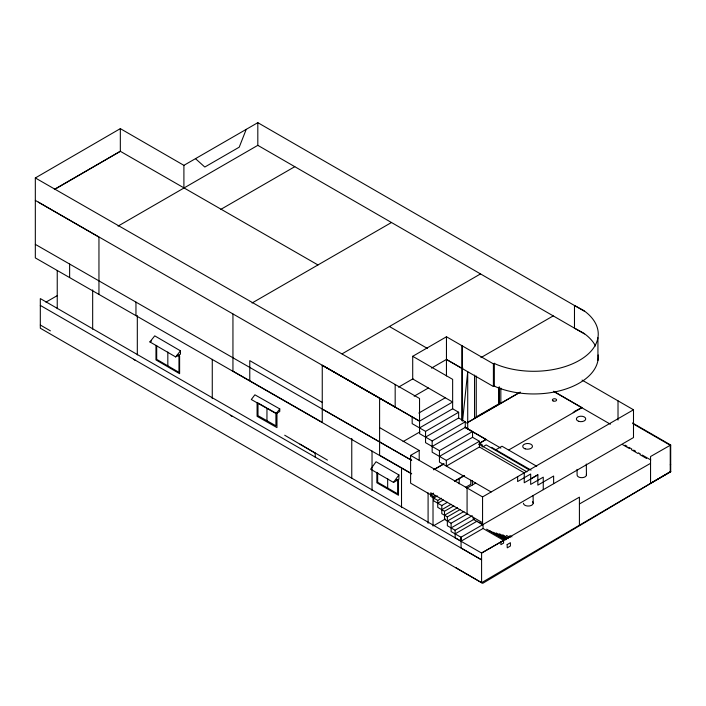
<?xml version="1.0" encoding="UTF-8"?>
<svg xmlns="http://www.w3.org/2000/svg" width="706" height="706" viewBox="0 0 706 706"><rect width="100%" height="100%" fill="white"/><g stroke="black" fill="none" stroke-linecap="round" stroke-linejoin="round"><path stroke-width="1.06" d="M584.48 311.275L257.814 122.667L183.904 165.345L120.329 128.633L120.329 151.296L54.547 189.473M411.669 473.682L379.599 455.185L379.599 398.078L322.254 365.293L322.254 422.391L232.945 371.135L232.945 314.038M479.436 441.268L446.333 460.383L446.333 466.11L479.436 446.995L479.436 441.268L472.552 437.296L472.552 431.569L439.45 450.675L439.45 462.13L491.138 491.976M446.448 375.919L446.466 336.771L493.406 363.855L494.332 363.316L496.168 364.314A64.493 37.233 0 0 0 580.809 359.522A64.493 37.233 0 0 0 583.633 310.455L574.481 305.495L574.481 328.158L583.633 333.117A64.493 37.233 0 0 1 595.485 345.931M459.191 483.839L459.191 478.703M462.086 420.079L462.139 345.808L462.121 420.935M467.081 513.774L467.081 487.996M467.716 428.807L467.716 371.709L462.571 420.926M474.538 418.42L474.538 375.071M476.25 417.431L476.25 376.016M473.241 517.33L473.241 519.316L482.56 524.699L482.56 496.927L633.494 409.789L633.494 437.561L460.965 537.248L460.965 541.246L483.054 528.485L503.59 540.337L503.59 543.117L500.881 544.679L500.881 541.899M499.248 386.711L499.248 404.15L498.798 403.894L498.798 387.541M500.836 403.232L500.836 388.062M517.63 476.682L517.63 481.545L530.674 474.008L530.674 484.422L543.258 477.159L543.258 489.655M530.674 478.871L537.848 474.732L537.848 485.146L553.628 476.029L553.628 483.663M670.7 471.599L481.589 582.688L456.005 567.739M633.008 423.768L670.25 445.274L670.25 472.146L670.7 471.793L670.7 445.009L632.505 422.956M246.235 129.357L239.228 147.166L204.811 167.04L195.474 158.656M393.489 482.41L398.899 474.944L376.051 461.75L370.641 469.216L393.489 482.41L398.899 479.286L398.899 474.944M276.187 413.61L279.761 408.906L254.884 394.813L251.31 399.517L276.187 413.61L279.761 411.51L279.761 408.906M149.901 341.916L154.738 335.853L180.471 350.847L180.471 354.147L175.635 356.909L149.901 341.916L151.516 340.998M175.635 356.909L180.471 350.847M573.193 412.71L574.534 411.377L581.868 407.574L553.601 391.265M411.545 473.814L35.326 257.902L35.326 177.956L120.329 128.633M54.336 189.402L120.329 151.296L317.965 264.953M118.061 226.105L257.814 145.339L257.814 122.667M45.952 302.142L57.239 295.629M220.872 209.355L294.781 166.678M252.051 303.006L391.477 222.505M342.119 353.821L480.521 273.919M35.3 200.389L419.54 421.138L452.643 402.023L412.71 378.963L412.71 356.301L446.466 336.771M398.519 387.153L413.028 378.76M431.454 368.117L446.448 359.451L493.406 386.517L494.332 385.979L496.168 386.976A64.493 37.233 0 0 0 564.553 389.438A64.493 37.233 0 0 0 598.185 354.977M395.228 407.106L322.254 365.293M414.175 396.198L428.365 388M462.871 368.055L462.103 368.461L446.448 359.451M480.936 357.615L553.222 315.891M418.799 413.063L445.283 397.769M419.54 427.907L452.643 408.792L458.653 412.26L458.653 417.987L465.272 421.809L465.272 427.359L472.552 431.569M403.073 441.612L420.052 431.807M412.172 416.884L412.172 423.653L425.55 431.375L458.653 412.26M425.55 437.102L458.653 417.987M35.326 177.956L419.54 398.466L419.54 433.634L432.16 440.923L465.272 421.809M475.8 417.167L498.798 403.894M466.904 422.823L519.687 392.351M466.904 423L520.393 392.112M432.16 446.474L465.272 427.359M439.45 456.403L472.552 437.296M433.546 469.764L444.048 463.692M479.383 443.271L486.072 439.406L464.919 427.201M433.961 469.667L443.439 464.195M479.445 443.412L486.072 439.406M495.4 450.031L502.001 446.227L536.736 466.278M430.678 494.774L433.572 493.15M454.743 481.271L464.539 475.615M508.929 449.863L581.868 407.75M447.392 502.301L441.797 505.531L433.678 500.845L433.678 496.503L435.549 495.427M433.678 498.065L437.411 495.912M482.56 522.714L430.739 492.797L430.678 496.336L437.738 500.413L441.471 498.26M437.738 503.184L443.333 499.954M465.43 487.422L470.77 484.342L470.77 480.23M466.807 488.199L475.659 483.036M441.797 509.697L451.125 504.305M437.738 500.413L437.738 507.349L444.498 511.259L453.773 505.911M444.498 515.248L457.479 507.755M441.797 505.531L441.797 513.686L447.357 516.898L460.241 509.458M433.961 525.546L445.336 518.989M447.357 521.063L463.93 511.497M444.498 511.259L444.498 519.413L451.116 523.234L467.681 513.668M537.848 474.9L524.24 482.754L524.24 472.861L479.436 446.995M451.116 527.92L472.288 515.698M447.357 516.898L447.357 525.749L455.105 530.224L474.432 519.06M455.105 533.868L477.194 521.107M455.105 530.224L455.193 537.804M494.703 533.913L496.283 532.995L506.502 538.899M497.942 534.821L499.592 533.868L507.949 538.696M508.311 536.816L510.111 535.775L511.956 536.842M503.59 540.337L481.589 553.036L455.105 537.857M670.7 445.009L650.553 456.526L650.553 483.301L670.25 472.049M507.261 544.538L510.412 542.72L510.412 546.012L507.261 547.838L507.102 544.45M670.25 464.822L670.7 464.566M670.7 471.449L482.71 583.332L40.313 328.228L40.313 298.585L461.062 541.184M433.678 496.503L410.601 483.151L410.601 455.388L419.214 450.446L419.214 460.294M482.586 446.969L486.196 444.904L528.529 469.525M454.576 481.024L463.948 475.667M579.414 503.978L650.553 463.339M267.848 408.571L275.914 413.142L275.914 425.806L257.99 415.657L257.99 402.985L266.956 408.059L266.956 420.732M230.315 415.366L232.212 416.443M322.254 409.03L411.669 460.321M322.254 402.429L249.774 360.651L249.774 380.613M35.326 244.364L411.616 460.312M257.814 145.339L584.48 333.938M582.062 380.093L633.494 409.789M553.601 391.433L610.399 424.227M625.128 445.168L627.025 446.263M628.922 447.357L631.773 448.998M633.67 450.093L635.568 451.196M638.418 452.837L640.316 453.932M642.213 455.026L650.764 459.95M622.807 444.754L629.443 448.584M631.34 449.678L637.986 453.517M639.883 454.611L646.528 458.45M389.421 326.516L427.457 348.464M412.71 356.301L452.643 379.351L452.643 408.792M464.892 427.351L500.863 448.116M491.632 447.348L531.053 470.117M478.986 444.162L526.914 471.837M379.599 398.078L419.54 421.138M38.353 202.154L98.955 237.137L98.955 294.243M439.45 450.675L425.55 442.653L425.55 431.375M446.333 460.383L432.16 452.202L432.16 440.923M379.599 427.589L419.214 450.446M410.601 455.388L482.56 496.927M506.502 535.43L510.191 537.557M502.751 534.821L508.32 538.043M478.871 522.078L483.054 524.496L483.054 528.485M493.132 532.218L506.043 539.675M489.823 530.833L504.799 539.472M486.663 529.182L505.249 539.905M396.604 479.603L398.484 480.689L398.484 495.268L376.845 482.772L376.845 472.358M299.997 444.136L327.46 460.127M460.965 537.248L451.116 531.565L451.116 523.234M40.313 305.398L481.589 559.858L461.062 548.006L461.062 537.195M133.513 359.275L135.411 360.378M40.313 325.016L50.4 330.84M177.718 354.871L179.615 355.974L179.615 373.677L155.973 359.901L155.973 345.322M177.1 355.295L178.962 356.38L178.962 372.344L156.688 359.372L156.688 345.534M284.703 435.214L314.991 453.058M586.307 464.027L586.448 475.006M577.031 469.375L577.102 474.864A4.677 2.736 -0.7 0 0 582.203 477.662A4.677 2.736 -0.7 0 0 586.342 474.3M533.109 495.497L533.207 503.149M315.22 453.058L315.273 457.426M618.015 400.849L618.015 420.079M597.938 337.724L597.938 360.387M579.414 525.14L579.414 497.156L481.589 553.036L481.589 582.688M494.332 363.316L494.332 385.979M493.406 363.855L493.406 386.517M472.411 480.601L472.411 484.969M433.016 496.512L433.016 526.094M428.092 492.85L428.092 523.225M401.52 468.193L401.52 507.64M397.654 481.148L397.654 493.812L377.666 482.277L377.666 472.773M395.175 384.47L395.175 407.133M387.665 478.544L387.665 488.049M372.036 451.028L372.036 490.599M351.764 438.444L351.764 478.015M276.964 412.675L276.964 427.598L257.09 416.337L257.09 402.482M212.268 359.336L212.268 398.599M183.904 165.345L183.904 188.008M167.825 352.02L167.825 365.858M137.317 315.608L137.317 354.906M135.958 302.115L135.958 315.476M92.671 289.892L92.671 329.155M69.629 264.053L69.629 277.414M57.239 270.53L57.239 308.707M479.003 444.542A1.703 0.997 -0.7 0 1 481.686 444.33A1.703 0.997 -0.7 0 1 481.298 445.901M532.553 501.728A4.889 2.868 -0.7 0 1 529.588 505.946A4.889 2.868 -0.7 0 1 523.437 503.237M553.027 400.902A2.127 1.244 -0.7 0 0 556.549 400.249A2.127 1.244 -0.7 0 0 553.866 398.802A2.127 1.244 -0.7 0 0 553.027 400.902M578.558 421.27A4.677 2.736 -0.7 0 0 585.724 419.002A4.677 2.736 -0.7 0 0 578.885 416.531A4.677 2.736 -0.7 0 0 578.558 421.27M525.149 448.848A4.889 2.868 -0.7 0 0 532.474 446.307A4.889 2.868 -0.7 0 0 525.149 443.889A4.889 2.868 -0.7 0 0 525.149 448.848"/></g></svg>
